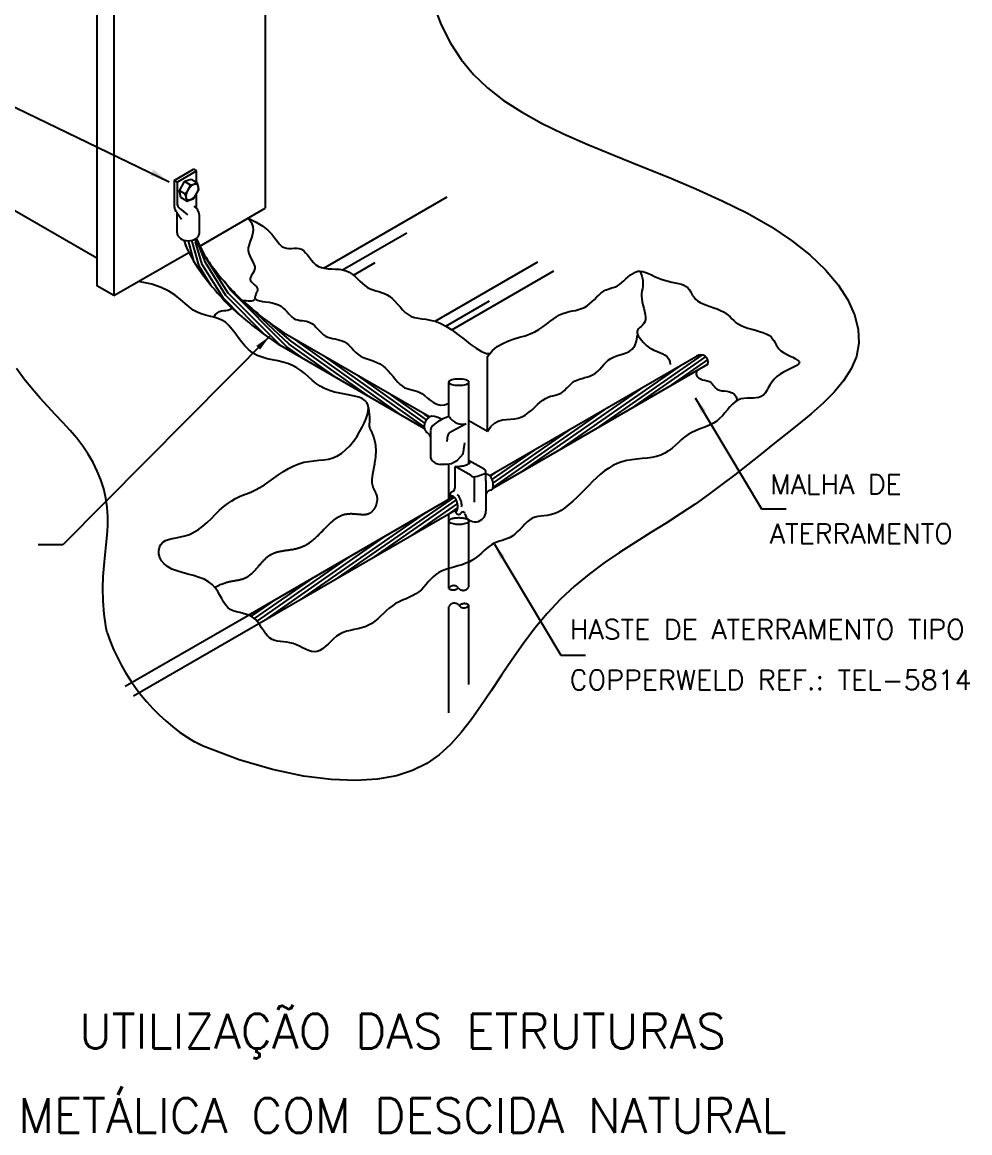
# Model space of a CAD drawing. Header units: millimetres. Extents: x -4934.4 to -4918.6, y -4660 to -4637.4.
# Drawn here: x -4928.17 to -4918.58, y -4659.97 to -4648.74 of the extents above; entities that cross this region are included whole.
import ezdxf
from ezdxf.enums import TextEntityAlignment as Align

# ---------------------------------------------------------------- set-up
doc = ezdxf.new("R2010")
doc.units = ezdxf.units.MM
doc.header["$LTSCALE"] = 10
doc.linetypes.add('DASHEDX2', pattern=[1.5, 1, -0.5])
doc.layers.add('Termotécnica', color=7, linetype='Continuous')
doc.styles.add('r140', font='romans.shx')
doc.styles.add('r80', font='romans.shx')

msp = doc.modelspace()

# ---------------------------------------------------------------- linework, layer by layer
at = {"layer": 'Termotécnica', "color": 3}
for p, q in [((-4925.708, -4638.966), (-4925.708, -4650.62)), ((-4927.412, -4639.75), (-4927.412, -4651.404)), ((-4927.239, -4639.85), (-4927.239, -4651.504)), ((-4926.577, -4650.444), (-4926.524, -4650.352)), ((-4926.457, -4650.329), (-4926.524, -4650.352)), ((-4926.469, -4650.384), (-4926.524, -4650.352)), ((-4926.398, -4650.363), (-4926.457, -4650.329)), ((-4926.381, -4650.431), (-4926.393, -4650.371)), ((-4926.522, -4650.475), (-4926.577, -4650.444)), ((-4926.563, -4650.512), (-4926.577, -4650.444)), ((-4926.431, -4650.523), (-4926.382, -4650.438)), ((-4927.412, -4651.127), (-4928.328, -4650.598)), ((-4926.504, -4650.547), (-4926.563, -4650.512)), ((-4926.437, -4650.528), (-4926.495, -4650.548)), ((-4926.371, -4651.003), (-4925.708, -4650.62)), ((-4927.239, -4651.504), (-4926.481, -4651.067)), ((-4927.239, -4651.504), (-4927.412, -4651.404)), ((-4924.048, -4652.731), (-4925.506, -4651.889)), ((-4924.1, -4652.848), (-4925.577, -4651.995)), ((-4923.438, -4653.324), (-4921.335, -4652.11)), ((-4923.41, -4653.454), (-4921.234, -4652.197)), ((-4925.879, -4654.733), (-4923.806, -4653.536)), ((-4925.774, -4654.819), (-4923.763, -4653.658))]:
    msp.add_line(p, q, dxfattribs=at)
at = {"layer": 'Termotécnica', "color": 2}
for p, q in [((-4928.797, -4649.332), (-4926.679, -4650.355)), ((-4926.6, -4650.869), (-4926.6, -4650.665)), ((-4926.373, -4650.869), (-4926.373, -4650.691)), ((-4925.665, -4651.917), (-4927.756, -4654.025)), ((-4923.462, -4652.879), (-4923.462, -4652.118)), ((-4923.853, -4652.726), (-4923.853, -4652.379)), ((-4923.65, -4653.202), (-4923.65, -4652.379)), ((-4921.361, -4652.539), (-4920.69, -4653.661)), ((-4923.829, -4652.877), (-4923.676, -4652.797)), ((-4923.462, -4652.879), (-4923.65, -4652.77)), ((-4924.037, -4652.866), (-4924.037, -4653.141)), ((-4923.87, -4652.979), (-4923.863, -4652.919)), ((-4923.495, -4653.259), (-4923.646, -4653.173)), ((-4923.853, -4653.563), (-4923.853, -4653.205)), ((-4923.79, -4653.231), (-4923.79, -4653.408)), ((-4923.627, -4653.324), (-4923.787, -4653.231)), ((-4923.477, -4653.375), (-4923.477, -4653.286)), ((-4923.597, -4653.334), (-4923.597, -4653.592)), ((-4923.562, -4653.328), (-4923.488, -4653.301)), ((-4923.477, -4653.375), (-4923.477, -4653.681)), ((-4923.853, -4653.783), (-4923.853, -4653.71)), ((-4920.69, -4653.661), (-4920.44, -4653.661)), ((-4927.756, -4654.025), (-4928.006, -4654.025)), ((-4923.392, -4654.015), (-4922.721, -4655.138)), ((-4922.721, -4655.138), (-4922.471, -4655.138))]:
    msp.add_line(p, q, dxfattribs=at)
at = {"layer": 'Termotécnica', "color": 2, "ltscale": 1.6}
for p, q in [((-4926.63, -4650.339), (-4926.434, -4650.225)), ((-4926.6, -4650.356), (-4926.403, -4650.243)), ((-4926.403, -4650.243), (-4926.434, -4650.225)), ((-4926.403, -4650.36), (-4926.403, -4650.243)), ((-4926.6, -4650.356), (-4926.63, -4650.339)), ((-4926.63, -4650.339), (-4926.63, -4650.599)), ((-4926.6, -4650.356), (-4926.6, -4650.582)), ((-4926.403, -4650.623), (-4926.403, -4650.475)), ((-4926.601, -4650.664), (-4926.557, -4650.73)), ((-4926.555, -4650.637), (-4926.495, -4650.689))]:
    msp.add_line(p, q, dxfattribs=at)
at = {"layer": 'Termotécnica', "color": 1}
for p, q in [((-4925.116, -4651.226), (-4923.87, -4650.507)), ((-4926.312, -4651.169), (-4926.406, -4650.926)), ((-4924.927, -4651.244), (-4924.278, -4650.868)), ((-4926.508, -4651.009), (-4926.525, -4650.945)), ((-4926.427, -4651.165), (-4926.486, -4650.95)), ((-4926.378, -4651.208), (-4926.45, -4650.945)), ((-4926.348, -4651.189), (-4926.413, -4650.959)), ((-4926.082, -4651.478), (-4926.361, -4651.04)), ((-4926.258, -4651.398), (-4926.378, -4651.208)), ((-4926.133, -4651.528), (-4926.348, -4651.189)), ((-4926.108, -4651.503), (-4926.312, -4651.169)), ((-4924.816, -4651.299), (-4924.596, -4651.171)), ((-4923.992, -4651.764), (-4922.952, -4651.163)), ((-4923.823, -4651.851), (-4922.791, -4651.255)), ((-4926.057, -4651.452), (-4926.122, -4651.362)), ((-4925.555, -4652.008), (-4926.082, -4651.478)), ((-4925.489, -4652.023), (-4926.057, -4651.452)), ((-4925.941, -4651.721), (-4926.133, -4651.528)), ((-4925.71, -4651.903), (-4926.108, -4651.503)), ((-4925.468, -4651.994), (-4925.89, -4651.596)), ((-4923.882, -4651.812), (-4923.441, -4651.558)), ((-4925.447, -4651.965), (-4925.656, -4651.786)), ((-4924.324, -4652.718), (-4925.426, -4651.935)), ((-4925.319, -4652.144), (-4925.489, -4652.023)), ((-4924.987, -4652.335), (-4925.468, -4651.994)), ((-4924.656, -4652.527), (-4925.447, -4651.965)), ((-4924.102, -4652.832), (-4925.095, -4652.127)), ((-4921.292, -4652.104), (-4922.377, -4652.857)), ((-4921.255, -4652.121), (-4922.005, -4652.643)), ((-4921.235, -4652.151), (-4921.633, -4652.428)), ((-4921.503, -4652.206), (-4922.749, -4653.072)), ((-4921.233, -4652.193), (-4921.261, -4652.213)), ((-4924.096, -4652.792), (-4924.763, -4652.318)), ((-4921.875, -4652.421), (-4923.12, -4653.287)), ((-4924.079, -4652.76), (-4924.432, -4652.509)), ((-4924.053, -4652.734), (-4924.101, -4652.701)), ((-4922.247, -4652.636), (-4923.405, -4653.441)), ((-4922.619, -4652.851), (-4923.405, -4653.397)), ((-4922.991, -4653.065), (-4923.415, -4653.36)), ((-4923.363, -4653.28), (-4923.433, -4653.329)), ((-4923.8, -4653.54), (-4924.98, -4654.36)), ((-4923.778, -4653.569), (-4924.608, -4654.145)), ((-4923.765, -4653.604), (-4924.236, -4653.931)), ((-4924.096, -4653.702), (-4925.352, -4654.575)), ((-4923.761, -4653.645), (-4923.864, -4653.716)), ((-4924.478, -4653.924), (-4925.723, -4654.79)), ((-4924.85, -4654.139), (-4925.793, -4654.794)), ((-4925.222, -4654.353), (-4925.819, -4654.768)), ((-4925.594, -4654.568), (-4925.85, -4654.746))]:
    msp.add_line(p, q, dxfattribs=at)
at = {"layer": 'Termotécnica', "color": 1, "linetype": 'DASHEDX2'}
for p, q in [((-4923.853, -4654.464), (-4923.853, -4653.783)), ((-4923.65, -4654.448), (-4923.65, -4653.783)), ((-4923.65, -4655.436), (-4923.65, -4654.633)), ((-4927.126, -4655.453), (-4925.879, -4654.733)), ((-4923.853, -4655.721), (-4923.853, -4654.649)), ((-4927.04, -4655.55), (-4925.774, -4654.819))]:
    msp.add_line(p, q, dxfattribs=at)
at = {"layer": 'Termotécnica', "color": 1}
for points in [[(-4924.006, -4648.563), (-4923.929, -4648.767), (-4923.837, -4648.951), (-4923.729, -4649.118), (-4923.604, -4649.268), (-4923.462, -4649.405), (-4923.3, -4649.531), (-4923.119, -4649.648), (-4922.916, -4649.76), (-4922.692, -4649.869), (-4922.446, -4649.977), (-4922.183, -4650.086), (-4921.91, -4650.196), (-4921.632, -4650.308), (-4921.355, -4650.424), (-4921.087, -4650.545), (-4920.831, -4650.672), (-4920.596, -4650.805), (-4920.386, -4650.946), (-4920.202, -4651.092), (-4920.045, -4651.242), (-4919.917, -4651.395), (-4919.819, -4651.547), (-4919.75, -4651.697), (-4919.712, -4651.844), (-4919.705, -4651.984), (-4919.73, -4652.118), (-4919.783, -4652.244), (-4919.86, -4652.364), (-4919.957, -4652.479), (-4920.068, -4652.59), (-4920.19, -4652.698), (-4920.318, -4652.803), (-4920.449, -4652.907), (-4920.577, -4653.01), (-4920.705, -4653.113), (-4920.832, -4653.214), (-4920.961, -4653.315), (-4921.091, -4653.415), (-4921.225, -4653.514), (-4921.363, -4653.612), (-4921.506, -4653.708), (-4921.656, -4653.804), (-4921.81, -4653.9), (-4921.967, -4653.999), (-4922.125, -4654.1), (-4922.281, -4654.207), (-4922.434, -4654.32), (-4922.583, -4654.442), (-4922.724, -4654.574), (-4922.857, -4654.716), (-4922.981, -4654.867), (-4923.099, -4655.023), (-4923.212, -4655.183), (-4923.32, -4655.342), (-4923.424, -4655.498), (-4923.526, -4655.649), (-4923.628, -4655.791), (-4923.729, -4655.922), (-4923.835, -4656.041), (-4923.949, -4656.145), (-4924.076, -4656.234), (-4924.219, -4656.306), (-4924.383, -4656.359), (-4924.573, -4656.393), (-4924.791, -4656.407), (-4925.042, -4656.397), (-4925.323, -4656.362), (-4925.634, -4656.296), (-4925.972, -4656.196), (-4926.335, -4656.058), (-4926.425, -4656.016)], [(-4926.418, -4650.933), (-4926.413, -4650.959)], [(-4927.308, -4654.914), (-4927.317, -4654.867), (-4927.337, -4654.725), (-4927.349, -4654.589), (-4927.352, -4654.462), (-4927.348, -4654.343), (-4927.339, -4654.231), (-4927.329, -4654.125), (-4927.317, -4654.023), (-4927.307, -4653.926), (-4927.301, -4653.83), (-4927.3, -4653.736), (-4927.307, -4653.643), (-4927.321, -4653.55), (-4927.342, -4653.458), (-4927.371, -4653.368), (-4927.407, -4653.279), (-4927.449, -4653.192), (-4927.498, -4653.107), (-4927.553, -4653.025), (-4927.615, -4652.945), (-4927.682, -4652.866), (-4927.754, -4652.788), (-4927.829, -4652.708), (-4927.906, -4652.626), (-4927.986, -4652.54), (-4928.066, -4652.448), (-4928.146, -4652.35), (-4928.225, -4652.24)], [(-4926.366, -4656.045), (-4926.416, -4656.019)]]:
    msp.add_lwpolyline(points, dxfattribs=at)
at = {"layer": 'Termotécnica', "color": 2}
for points in [[(-4925.882, -4650.72), (-4925.85, -4650.763), (-4925.835, -4650.805), (-4925.831, -4650.845), (-4925.836, -4650.883), (-4925.847, -4650.92), (-4925.86, -4650.955), (-4925.872, -4650.988), (-4925.88, -4651.02), (-4925.881, -4651.049), (-4925.875, -4651.077), (-4925.866, -4651.102), (-4925.854, -4651.127), (-4925.842, -4651.15), (-4925.83, -4651.172), (-4925.82, -4651.192), (-4925.815, -4651.212), (-4925.815, -4651.231), (-4925.82, -4651.249), (-4925.828, -4651.267), (-4925.837, -4651.283), (-4925.847, -4651.299), (-4925.855, -4651.314), (-4925.86, -4651.328), (-4925.861, -4651.341), (-4925.857, -4651.353), (-4925.849, -4651.365), (-4925.838, -4651.376), (-4925.825, -4651.387), (-4925.813, -4651.399), (-4925.801, -4651.41), (-4925.793, -4651.423), (-4925.788, -4651.436), (-4925.788, -4651.45), (-4925.792, -4651.465), (-4925.799, -4651.48), (-4925.805, -4651.495), (-4925.811, -4651.51), (-4925.813, -4651.523), (-4925.811, -4651.534), (-4925.802, -4651.544), (-4925.786, -4651.551), (-4925.763, -4651.557), (-4925.736, -4651.562), (-4925.705, -4651.566), (-4925.671, -4651.571), (-4925.638, -4651.578), (-4925.605, -4651.586), (-4925.575, -4651.598), (-4925.549, -4651.612), (-4925.526, -4651.63), (-4925.506, -4651.649), (-4925.487, -4651.668), (-4925.47, -4651.688), (-4925.454, -4651.706), (-4925.437, -4651.722), (-4925.419, -4651.735), (-4925.4, -4651.744), (-4925.38, -4651.75), (-4925.359, -4651.754), (-4925.337, -4651.756), (-4925.315, -4651.759), (-4925.293, -4651.763), (-4925.271, -4651.769), (-4925.251, -4651.778), (-4925.231, -4651.791), (-4925.212, -4651.807), (-4925.194, -4651.825), (-4925.176, -4651.844), (-4925.158, -4651.864), (-4925.139, -4651.882), (-4925.119, -4651.899), (-4925.098, -4651.913), (-4925.075, -4651.924), (-4925.051, -4651.932), (-4925.027, -4651.938), (-4925.002, -4651.942), (-4924.977, -4651.947), (-4924.953, -4651.953), (-4924.93, -4651.96), (-4924.908, -4651.971), (-4924.887, -4651.984), (-4924.868, -4652.001), (-4924.85, -4652.019), (-4924.831, -4652.039), (-4924.813, -4652.059), (-4924.793, -4652.079), (-4924.772, -4652.097), (-4924.75, -4652.113), (-4924.724, -4652.126), (-4924.697, -4652.137), (-4924.669, -4652.146), (-4924.639, -4652.156), (-4924.609, -4652.167), (-4924.579, -4652.179), (-4924.549, -4652.194), (-4924.52, -4652.213), (-4924.492, -4652.236), (-4924.466, -4652.263), (-4924.441, -4652.292), (-4924.416, -4652.322), (-4924.392, -4652.351), (-4924.369, -4652.378), (-4924.346, -4652.402), (-4924.322, -4652.421), (-4924.299, -4652.435), (-4924.275, -4652.444), (-4924.252, -4652.451), (-4924.227, -4652.456), (-4924.202, -4652.462), (-4924.177, -4652.469), (-4924.151, -4652.479), (-4924.125, -4652.495), (-4924.098, -4652.515), (-4924.069, -4652.54), (-4924.039, -4652.564), (-4924.007, -4652.586), (-4923.973, -4652.603), (-4923.936, -4652.611), (-4923.895, -4652.608), (-4923.85, -4652.591)], [(-4925.882, -4650.72), (-4925.799, -4650.76), (-4925.733, -4650.801), (-4925.682, -4650.843), (-4925.642, -4650.884), (-4925.611, -4650.922), (-4925.585, -4650.956), (-4925.564, -4650.984), (-4925.542, -4651.006), (-4925.519, -4651.019), (-4925.495, -4651.025), (-4925.469, -4651.027), (-4925.442, -4651.027), (-4925.416, -4651.025), (-4925.39, -4651.025), (-4925.365, -4651.027), (-4925.342, -4651.035), (-4925.32, -4651.05), (-4925.3, -4651.07), (-4925.281, -4651.093), (-4925.262, -4651.119), (-4925.242, -4651.145), (-4925.22, -4651.17), (-4925.196, -4651.192), (-4925.17, -4651.21), (-4925.139, -4651.221), (-4925.106, -4651.228), (-4925.071, -4651.232), (-4925.035, -4651.234), (-4924.998, -4651.236), (-4924.961, -4651.238), (-4924.926, -4651.244), (-4924.892, -4651.253), (-4924.86, -4651.268), (-4924.831, -4651.287), (-4924.803, -4651.309), (-4924.777, -4651.333), (-4924.751, -4651.357), (-4924.726, -4651.381), (-4924.7, -4651.402), (-4924.674, -4651.421), (-4924.647, -4651.435), (-4924.619, -4651.446), (-4924.59, -4651.455), (-4924.561, -4651.463), (-4924.533, -4651.472), (-4924.504, -4651.482), (-4924.476, -4651.495), (-4924.449, -4651.512), (-4924.423, -4651.535), (-4924.397, -4651.561), (-4924.372, -4651.589), (-4924.346, -4651.618), (-4924.32, -4651.647), (-4924.293, -4651.674), (-4924.264, -4651.696), (-4924.233, -4651.714), (-4924.2, -4651.726), (-4924.164, -4651.733), (-4924.126, -4651.738), (-4924.084, -4651.743), (-4924.04, -4651.751), (-4923.991, -4651.764), (-4923.939, -4651.783), (-4923.883, -4651.812), (-4923.823, -4651.851), (-4923.761, -4651.897), (-4923.698, -4651.946), (-4923.636, -4651.994), (-4923.576, -4652.036), (-4923.522, -4652.069), (-4923.473, -4652.088), (-4923.432, -4652.088)], [(-4925.882, -4650.72), (-4925.85, -4650.763), (-4925.835, -4650.805), (-4925.831, -4650.845), (-4925.836, -4650.883), (-4925.847, -4650.92), (-4925.86, -4650.955), (-4925.872, -4650.988), (-4925.88, -4651.02), (-4925.881, -4651.049), (-4925.875, -4651.077), (-4925.866, -4651.102), (-4925.854, -4651.127), (-4925.842, -4651.15), (-4925.83, -4651.172), (-4925.82, -4651.192), (-4925.815, -4651.212), (-4925.815, -4651.231), (-4925.82, -4651.249), (-4925.828, -4651.267), (-4925.837, -4651.283), (-4925.847, -4651.299), (-4925.855, -4651.314), (-4925.86, -4651.328), (-4925.861, -4651.341), (-4925.857, -4651.353), (-4925.849, -4651.365), (-4925.838, -4651.376), (-4925.825, -4651.387), (-4925.813, -4651.399), (-4925.801, -4651.41), (-4925.793, -4651.423), (-4925.788, -4651.436), (-4925.788, -4651.45), (-4925.792, -4651.465), (-4925.799, -4651.48), (-4925.805, -4651.495), (-4925.811, -4651.51), (-4925.813, -4651.523), (-4925.811, -4651.534), (-4925.802, -4651.544), (-4925.786, -4651.551), (-4925.763, -4651.557), (-4925.736, -4651.562), (-4925.705, -4651.566), (-4925.671, -4651.571), (-4925.638, -4651.578), (-4925.605, -4651.586), (-4925.575, -4651.598), (-4925.549, -4651.612), (-4925.526, -4651.63), (-4925.506, -4651.649), (-4925.487, -4651.668), (-4925.47, -4651.688), (-4925.454, -4651.706), (-4925.437, -4651.722), (-4925.419, -4651.735), (-4925.4, -4651.744), (-4925.38, -4651.75), (-4925.359, -4651.754), (-4925.337, -4651.756), (-4925.315, -4651.759), (-4925.293, -4651.763), (-4925.271, -4651.769), (-4925.251, -4651.778), (-4925.231, -4651.791), (-4925.212, -4651.807), (-4925.194, -4651.825), (-4925.176, -4651.844), (-4925.158, -4651.864), (-4925.139, -4651.882), (-4925.119, -4651.899), (-4925.098, -4651.913), (-4925.075, -4651.924), (-4925.051, -4651.932), (-4925.027, -4651.938), (-4925.002, -4651.942), (-4924.977, -4651.947), (-4924.953, -4651.953), (-4924.93, -4651.96), (-4924.908, -4651.971), (-4924.887, -4651.984), (-4924.868, -4652.001), (-4924.85, -4652.019), (-4924.831, -4652.039), (-4924.813, -4652.059), (-4924.793, -4652.079), (-4924.772, -4652.097), (-4924.75, -4652.113), (-4924.724, -4652.126), (-4924.697, -4652.137), (-4924.669, -4652.146), (-4924.639, -4652.156), (-4924.609, -4652.167), (-4924.579, -4652.179), (-4924.549, -4652.194), (-4924.52, -4652.213), (-4924.492, -4652.236), (-4924.466, -4652.263), (-4924.441, -4652.292), (-4924.416, -4652.322), (-4924.392, -4652.351), (-4924.369, -4652.378), (-4924.346, -4652.402), (-4924.322, -4652.421), (-4924.299, -4652.435), (-4924.275, -4652.444), (-4924.252, -4652.451), (-4924.227, -4652.456), (-4924.202, -4652.462), (-4924.177, -4652.469), (-4924.151, -4652.479), (-4924.125, -4652.495), (-4924.098, -4652.515), (-4924.069, -4652.54), (-4924.039, -4652.564), (-4924.007, -4652.586), (-4923.973, -4652.603), (-4923.936, -4652.611), (-4923.895, -4652.608), (-4923.85, -4652.591)], [(-4925.882, -4650.72), (-4925.799, -4650.76), (-4925.733, -4650.801), (-4925.682, -4650.843), (-4925.642, -4650.884), (-4925.611, -4650.922), (-4925.585, -4650.956), (-4925.564, -4650.984), (-4925.542, -4651.006), (-4925.519, -4651.019), (-4925.495, -4651.025), (-4925.469, -4651.027), (-4925.442, -4651.027), (-4925.416, -4651.025), (-4925.39, -4651.025), (-4925.365, -4651.027), (-4925.342, -4651.035), (-4925.32, -4651.05), (-4925.3, -4651.07), (-4925.281, -4651.093), (-4925.262, -4651.119), (-4925.242, -4651.145), (-4925.22, -4651.17), (-4925.196, -4651.192), (-4925.17, -4651.21), (-4925.139, -4651.221), (-4925.106, -4651.228), (-4925.071, -4651.232), (-4925.035, -4651.234), (-4924.998, -4651.236), (-4924.961, -4651.238), (-4924.926, -4651.244), (-4924.892, -4651.253), (-4924.86, -4651.268), (-4924.831, -4651.287), (-4924.803, -4651.309), (-4924.777, -4651.333), (-4924.751, -4651.357), (-4924.726, -4651.381), (-4924.7, -4651.402), (-4924.674, -4651.421), (-4924.647, -4651.435), (-4924.619, -4651.446), (-4924.59, -4651.455), (-4924.561, -4651.463), (-4924.533, -4651.472), (-4924.504, -4651.482), (-4924.476, -4651.495), (-4924.449, -4651.512), (-4924.423, -4651.535), (-4924.397, -4651.561), (-4924.372, -4651.589), (-4924.346, -4651.618), (-4924.32, -4651.647), (-4924.293, -4651.674), (-4924.264, -4651.696), (-4924.233, -4651.714), (-4924.2, -4651.726), (-4924.164, -4651.733), (-4924.126, -4651.738), (-4924.084, -4651.743), (-4924.04, -4651.751), (-4923.991, -4651.764), (-4923.939, -4651.783), (-4923.883, -4651.812), (-4923.823, -4651.851), (-4923.761, -4651.897), (-4923.698, -4651.946), (-4923.636, -4651.994), (-4923.576, -4652.036), (-4923.522, -4652.069), (-4923.473, -4652.088), (-4923.432, -4652.088)], [(-4923.462, -4652.118), (-4923.414, -4652.063), (-4923.362, -4652.02), (-4923.307, -4651.987), (-4923.25, -4651.962), (-4923.193, -4651.942), (-4923.137, -4651.925), (-4923.082, -4651.909), (-4923.031, -4651.891), (-4922.984, -4651.87), (-4922.941, -4651.846), (-4922.902, -4651.82), (-4922.865, -4651.793), (-4922.83, -4651.766), (-4922.796, -4651.741), (-4922.764, -4651.719), (-4922.732, -4651.7), (-4922.699, -4651.686), (-4922.667, -4651.675), (-4922.634, -4651.666), (-4922.602, -4651.659), (-4922.571, -4651.653), (-4922.54, -4651.645), (-4922.511, -4651.635), (-4922.482, -4651.623), (-4922.455, -4651.607), (-4922.429, -4651.587), (-4922.404, -4651.565), (-4922.381, -4651.543), (-4922.358, -4651.52), (-4922.335, -4651.499), (-4922.314, -4651.479), (-4922.292, -4651.463), (-4922.271, -4651.45), (-4922.25, -4651.441), (-4922.23, -4651.434), (-4922.209, -4651.427), (-4922.189, -4651.421), (-4922.168, -4651.414), (-4922.147, -4651.404), (-4922.126, -4651.392), (-4922.105, -4651.375), (-4922.083, -4651.356), (-4922.061, -4651.336), (-4922.039, -4651.315), (-4922.015, -4651.295), (-4921.992, -4651.279), (-4921.967, -4651.266), (-4921.942, -4651.258), (-4921.916, -4651.257), (-4921.889, -4651.261), (-4921.861, -4651.27), (-4921.832, -4651.282), (-4921.802, -4651.295), (-4921.771, -4651.31), (-4921.738, -4651.325), (-4921.705, -4651.338), (-4921.67, -4651.349), (-4921.634, -4651.359), (-4921.598, -4651.367), (-4921.564, -4651.374), (-4921.531, -4651.382), (-4921.501, -4651.39), (-4921.475, -4651.4), (-4921.452, -4651.412), (-4921.435, -4651.427), (-4921.42, -4651.444), (-4921.409, -4651.462), (-4921.398, -4651.482), (-4921.387, -4651.502), (-4921.373, -4651.521), (-4921.357, -4651.54), (-4921.337, -4651.558), (-4921.311, -4651.573), (-4921.28, -4651.588), (-4921.246, -4651.601), (-4921.21, -4651.614), (-4921.174, -4651.626), (-4921.139, -4651.639), (-4921.105, -4651.653), (-4921.075, -4651.667), (-4921.05, -4651.684), (-4921.028, -4651.701), (-4921.008, -4651.72), (-4920.989, -4651.738), (-4920.969, -4651.757), (-4920.949, -4651.775), (-4920.925, -4651.791), (-4920.897, -4651.807), (-4920.865, -4651.82), (-4920.829, -4651.833), (-4920.79, -4651.844), (-4920.751, -4651.855), (-4920.712, -4651.866), (-4920.676, -4651.877), (-4920.643, -4651.89), (-4920.615, -4651.905), (-4920.594, -4651.921), (-4920.578, -4651.94), (-4920.565, -4651.959), (-4920.553, -4651.98), (-4920.542, -4652.001), (-4920.53, -4652.022), (-4920.514, -4652.042), (-4920.494, -4652.062), (-4920.468, -4652.08), (-4920.437, -4652.097), (-4920.406, -4652.113), (-4920.375, -4652.128), (-4920.347, -4652.143), (-4920.325, -4652.156), (-4920.31, -4652.17), (-4920.307, -4652.183), (-4920.315, -4652.197), (-4920.334, -4652.211), (-4920.361, -4652.225), (-4920.393, -4652.241), (-4920.429, -4652.258), (-4920.467, -4652.277), (-4920.503, -4652.299), (-4920.535, -4652.323), (-4920.563, -4652.35), (-4920.585, -4652.378), (-4920.605, -4652.408), (-4920.622, -4652.437), (-4920.638, -4652.464), (-4920.654, -4652.489), (-4920.672, -4652.509), (-4920.693, -4652.524), (-4920.717, -4652.534), (-4920.744, -4652.538), (-4920.773, -4652.54), (-4920.805, -4652.54), (-4920.837, -4652.54), (-4920.869, -4652.543), (-4920.9, -4652.549), (-4920.93, -4652.56), (-4920.958, -4652.578), (-4920.984, -4652.601), (-4921.01, -4652.628), (-4921.035, -4652.658), (-4921.06, -4652.689), (-4921.086, -4652.719), (-4921.114, -4652.748), (-4921.144, -4652.774), (-4921.176, -4652.795), (-4921.211, -4652.812), (-4921.247, -4652.827), (-4921.284, -4652.841), (-4921.322, -4652.855), (-4921.359, -4652.87), (-4921.396, -4652.887), (-4921.432, -4652.907), (-4921.465, -4652.931), (-4921.498, -4652.959), (-4921.53, -4652.988), (-4921.562, -4653.018), (-4921.595, -4653.047), (-4921.63, -4653.074), (-4921.667, -4653.098), (-4921.708, -4653.118), (-4921.752, -4653.132), (-4921.799, -4653.141), (-4921.848, -4653.148), (-4921.899, -4653.152), (-4921.951, -4653.157), (-4922.003, -4653.163), (-4922.053, -4653.171), (-4922.102, -4653.183), (-4922.149, -4653.2), (-4922.194, -4653.222), (-4922.236, -4653.248), (-4922.278, -4653.277), (-4922.318, -4653.31), (-4922.358, -4653.346), (-4922.398, -4653.384), (-4922.438, -4653.423), (-4922.478, -4653.463), (-4922.519, -4653.504), (-4922.559, -4653.544), (-4922.6, -4653.582), (-4922.64, -4653.617), (-4922.679, -4653.648), (-4922.718, -4653.675), (-4922.755, -4653.696), (-4922.791, -4653.71), (-4922.826, -4653.72), (-4922.859, -4653.726), (-4922.891, -4653.73), (-4922.922, -4653.733), (-4922.952, -4653.737), (-4922.98, -4653.744), (-4923.008, -4653.755), (-4923.034, -4653.771), (-4923.059, -4653.791), (-4923.084, -4653.814), (-4923.108, -4653.84), (-4923.132, -4653.865), (-4923.157, -4653.89), (-4923.181, -4653.913), (-4923.206, -4653.933), (-4923.232, -4653.949), (-4923.259, -4653.961), (-4923.286, -4653.971), (-4923.313, -4653.98), (-4923.34, -4653.988), (-4923.368, -4653.997), (-4923.394, -4654.008), (-4923.42, -4654.022), (-4923.445, -4654.039), (-4923.47, -4654.06), (-4923.495, -4654.082), (-4923.521, -4654.106), (-4923.549, -4654.13), (-4923.577, -4654.153), (-4923.609, -4654.175), (-4923.643, -4654.194), (-4923.68, -4654.21), (-4923.719, -4654.224), (-4923.76, -4654.236), (-4923.802, -4654.248), (-4923.843, -4654.259), (-4923.883, -4654.272), (-4923.92, -4654.286), (-4923.954, -4654.304), (-4923.985, -4654.324), (-4924.012, -4654.348), (-4924.036, -4654.373), (-4924.06, -4654.399), (-4924.082, -4654.426), (-4924.105, -4654.452), (-4924.13, -4654.477), (-4924.156, -4654.499), (-4924.185, -4654.519), (-4924.217, -4654.537), (-4924.251, -4654.553), (-4924.285, -4654.568), (-4924.321, -4654.583), (-4924.356, -4654.6), (-4924.39, -4654.618), (-4924.423, -4654.639), (-4924.455, -4654.663), (-4924.485, -4654.689), (-4924.514, -4654.716), (-4924.542, -4654.744), (-4924.571, -4654.771), (-4924.601, -4654.796), (-4924.631, -4654.819), (-4924.664, -4654.837), (-4924.698, -4654.852), (-4924.734, -4654.863), (-4924.771, -4654.872), (-4924.809, -4654.88), (-4924.847, -4654.888), (-4924.884, -4654.897), (-4924.92, -4654.91), (-4924.955, -4654.926), (-4924.987, -4654.948), (-4925.017, -4654.973), (-4925.046, -4654.999), (-4925.074, -4655.026), (-4925.102, -4655.051), (-4925.129, -4655.074), (-4925.156, -4655.091), (-4925.183, -4655.101), (-4925.211, -4655.104), (-4925.24, -4655.1), (-4925.27, -4655.091), (-4925.3, -4655.078), (-4925.331, -4655.063), (-4925.363, -4655.048), (-4925.394, -4655.033), (-4925.426, -4655.021), (-4925.459, -4655.013), (-4925.491, -4655.008), (-4925.523, -4655.004), (-4925.554, -4655.001), (-4925.584, -4654.997), (-4925.613, -4654.99), (-4925.639, -4654.98), (-4925.664, -4654.965), (-4925.686, -4654.944), (-4925.707, -4654.919), (-4925.726, -4654.891), (-4925.746, -4654.861), (-4925.765, -4654.831), (-4925.787, -4654.802), (-4925.81, -4654.776), (-4925.836, -4654.754), (-4925.865, -4654.738), (-4925.898, -4654.726), (-4925.931, -4654.717), (-4925.966, -4654.709), (-4925.999, -4654.7), (-4926.032, -4654.69), (-4926.062, -4654.676), (-4926.088, -4654.657), (-4926.111, -4654.631), (-4926.131, -4654.601), (-4926.149, -4654.567), (-4926.168, -4654.531), (-4926.189, -4654.494), (-4926.214, -4654.458), (-4926.244, -4654.425), (-4926.281, -4654.396), (-4926.326, -4654.371), (-4926.378, -4654.352), (-4926.434, -4654.334), (-4926.491, -4654.319), (-4926.549, -4654.303), (-4926.603, -4654.287), (-4926.654, -4654.268), (-4926.697, -4654.244), (-4926.731, -4654.216), (-4926.757, -4654.185), (-4926.774, -4654.151), (-4926.783, -4654.116), (-4926.784, -4654.082), (-4926.778, -4654.05), (-4926.764, -4654.021), (-4926.744, -4653.998), (-4926.718, -4653.981), (-4926.686, -4653.969), (-4926.649, -4653.96), (-4926.609, -4653.952), (-4926.566, -4653.944), (-4926.521, -4653.933), (-4926.476, -4653.918), (-4926.43, -4653.897), (-4926.384, -4653.869), (-4926.34, -4653.835), (-4926.296, -4653.797), (-4926.253, -4653.756), (-4926.211, -4653.715), (-4926.17, -4653.674), (-4926.129, -4653.637), (-4926.088, -4653.604), (-4926.048, -4653.577), (-4926.009, -4653.555), (-4925.969, -4653.536), (-4925.93, -4653.519), (-4925.889, -4653.503), (-4925.848, -4653.486), (-4925.806, -4653.467), (-4925.762, -4653.444), (-4925.717, -4653.416), (-4925.67, -4653.384), (-4925.622, -4653.35), (-4925.573, -4653.316), (-4925.523, -4653.282), (-4925.472, -4653.251), (-4925.421, -4653.225), (-4925.37, -4653.204), (-4925.319, -4653.189), (-4925.268, -4653.18), (-4925.217, -4653.174), (-4925.167, -4653.169), (-4925.118, -4653.164), (-4925.07, -4653.156), (-4925.024, -4653.143), (-4924.978, -4653.123), (-4924.935, -4653.096), (-4924.893, -4653.061), (-4924.854, -4653.021), (-4924.817, -4652.977), (-4924.784, -4652.93), (-4924.754, -4652.882), (-4924.727, -4652.834), (-4924.705, -4652.788), (-4924.688, -4652.746), (-4924.675, -4652.706), (-4924.667, -4652.67), (-4924.666, -4652.638), (-4924.671, -4652.609), (-4924.683, -4652.584), (-4924.702, -4652.563), (-4924.729, -4652.545), (-4924.764, -4652.531), (-4924.806, -4652.52), (-4924.853, -4652.511), (-4924.903, -4652.501), (-4924.956, -4652.491), (-4925.009, -4652.479), (-4925.06, -4652.464), (-4925.109, -4652.444), (-4925.154, -4652.42), (-4925.195, -4652.391), (-4925.234, -4652.359), (-4925.272, -4652.326), (-4925.309, -4652.293), (-4925.348, -4652.262), (-4925.389, -4652.234), (-4925.432, -4652.21), (-4925.48, -4652.192), (-4925.531, -4652.177), (-4925.583, -4652.165), (-4925.636, -4652.154), (-4925.69, -4652.142), (-4925.741, -4652.127), (-4925.79, -4652.108), (-4925.836, -4652.083), (-4925.877, -4652.05), (-4925.915, -4652.012), (-4925.949, -4651.97), (-4925.982, -4651.926), (-4926.013, -4651.883), (-4926.045, -4651.842), (-4926.078, -4651.805), (-4926.112, -4651.774), (-4926.149, -4651.751), (-4926.188, -4651.735), (-4926.229, -4651.722), (-4926.271, -4651.712), (-4926.313, -4651.702), (-4926.356, -4651.689), (-4926.398, -4651.672), (-4926.439, -4651.65), (-4926.478, -4651.619), (-4926.519, -4651.583), (-4926.565, -4651.542), (-4926.619, -4651.501), (-4926.683, -4651.46), (-4926.762, -4651.422), (-4926.857, -4651.39), (-4926.991, -4651.361)], [(-4921.916, -4651.257), (-4921.9, -4651.306), (-4921.892, -4651.347), (-4921.889, -4651.38), (-4921.891, -4651.409), (-4921.895, -4651.435), (-4921.9, -4651.458), (-4921.904, -4651.482), (-4921.905, -4651.507), (-4921.902, -4651.535), (-4921.897, -4651.566), (-4921.889, -4651.598), (-4921.881, -4651.631), (-4921.873, -4651.663), (-4921.867, -4651.694), (-4921.864, -4651.722), (-4921.865, -4651.747), (-4921.871, -4651.769), (-4921.88, -4651.787), (-4921.893, -4651.802), (-4921.906, -4651.815), (-4921.92, -4651.827), (-4921.933, -4651.839), (-4921.942, -4651.851), (-4921.948, -4651.863), (-4921.949, -4651.877), (-4921.945, -4651.893), (-4921.938, -4651.909), (-4921.928, -4651.925), (-4921.915, -4651.942), (-4921.902, -4651.958), (-4921.888, -4651.974), (-4921.874, -4651.988), (-4921.861, -4652), (-4921.849, -4652.011), (-4921.836, -4652.021), (-4921.824, -4652.031), (-4921.81, -4652.039), (-4921.795, -4652.047), (-4921.778, -4652.055), (-4921.758, -4652.063), (-4921.736, -4652.072), (-4921.712, -4652.082), (-4921.687, -4652.093), (-4921.664, -4652.107), (-4921.644, -4652.124), (-4921.627, -4652.145), (-4921.617, -4652.171), (-4921.613, -4652.201)], [(-4925.942, -4651.553), (-4925.94, -4651.552), (-4925.921, -4651.552), (-4925.901, -4651.554), (-4925.882, -4651.556), (-4925.863, -4651.558), (-4925.845, -4651.557), (-4925.828, -4651.552), (-4925.814, -4651.542)], [(-4926.229, -4651.722), (-4926.212, -4651.695), (-4926.193, -4651.677), (-4926.172, -4651.666), (-4926.151, -4651.659), (-4926.129, -4651.656), (-4926.108, -4651.653), (-4926.088, -4651.651), (-4926.07, -4651.646), (-4926.053, -4651.638), (-4926.044, -4651.631)], [(-4923.462, -4652.879), (-4923.428, -4652.828), (-4923.391, -4652.793), (-4923.352, -4652.772), (-4923.311, -4652.761), (-4923.27, -4652.756), (-4923.229, -4652.753), (-4923.189, -4652.751), (-4923.15, -4652.744), (-4923.113, -4652.73), (-4923.079, -4652.711), (-4923.046, -4652.687), (-4923.014, -4652.661), (-4922.984, -4652.633), (-4922.956, -4652.606), (-4922.928, -4652.581), (-4922.901, -4652.56), (-4922.874, -4652.544), (-4922.849, -4652.531), (-4922.824, -4652.522), (-4922.8, -4652.516), (-4922.777, -4652.51), (-4922.755, -4652.504), (-4922.735, -4652.497), (-4922.717, -4652.489), (-4922.7, -4652.477), (-4922.684, -4652.464), (-4922.668, -4652.448), (-4922.653, -4652.432), (-4922.637, -4652.415), (-4922.62, -4652.399), (-4922.601, -4652.384), (-4922.58, -4652.37), (-4922.557, -4652.359), (-4922.531, -4652.35), (-4922.504, -4652.341), (-4922.476, -4652.333), (-4922.448, -4652.324), (-4922.42, -4652.314), (-4922.394, -4652.302), (-4922.369, -4652.287), (-4922.347, -4652.269), (-4922.326, -4652.248), (-4922.306, -4652.225), (-4922.286, -4652.202), (-4922.264, -4652.179), (-4922.24, -4652.158), (-4922.214, -4652.139), (-4922.182, -4652.123), (-4922.147, -4652.11), (-4922.109, -4652.1), (-4922.07, -4652.087), (-4922.032, -4652.071), (-4921.999, -4652.047), (-4921.972, -4652.012), (-4921.953, -4651.965), (-4921.944, -4651.902)], [(-4921.347, -4652.272), (-4921.35, -4652.299), (-4921.343, -4652.319), (-4921.328, -4652.334), (-4921.309, -4652.345), (-4921.286, -4652.354), (-4921.262, -4652.36), (-4921.239, -4652.367), (-4921.218, -4652.374), (-4921.202, -4652.384), (-4921.189, -4652.396), (-4921.178, -4652.408), (-4921.168, -4652.421), (-4921.158, -4652.434), (-4921.147, -4652.445), (-4921.133, -4652.455), (-4921.115, -4652.461), (-4921.093, -4652.465), (-4921.068, -4652.468), (-4921.041, -4652.471), (-4921.013, -4652.477), (-4920.988, -4652.487), (-4920.965, -4652.503), (-4920.948, -4652.528), (-4920.936, -4652.563)], [(-4926.217, -4654.454), (-4926.202, -4654.446), (-4926.189, -4654.438), (-4926.176, -4654.431), (-4926.164, -4654.426), (-4926.153, -4654.421), (-4926.142, -4654.417), (-4926.132, -4654.413), (-4926.123, -4654.41), (-4926.114, -4654.407), (-4926.106, -4654.404), (-4926.098, -4654.402), (-4926.091, -4654.4), (-4926.083, -4654.398), (-4926.076, -4654.397), (-4926.07, -4654.395), (-4926.063, -4654.394), (-4926.056, -4654.392), (-4926.05, -4654.391), (-4926.043, -4654.39), (-4926.036, -4654.389), (-4926.03, -4654.388), (-4926.024, -4654.386), (-4926.017, -4654.385), (-4926.011, -4654.384), (-4926.005, -4654.383), (-4925.999, -4654.382), (-4925.993, -4654.381), (-4925.987, -4654.38), (-4925.981, -4654.379), (-4925.975, -4654.378), (-4925.969, -4654.376), (-4925.963, -4654.375), (-4925.958, -4654.374), (-4925.952, -4654.372), (-4925.947, -4654.371), (-4925.941, -4654.369), (-4925.936, -4654.367), (-4925.93, -4654.366), (-4925.925, -4654.364), (-4925.92, -4654.362), (-4925.915, -4654.359), (-4925.91, -4654.357), (-4925.905, -4654.355), (-4925.9, -4654.352), (-4925.895, -4654.35), (-4925.89, -4654.347), (-4925.885, -4654.344), (-4925.881, -4654.341), (-4925.876, -4654.338), (-4925.872, -4654.335), (-4925.867, -4654.331), (-4925.863, -4654.328), (-4925.858, -4654.324), (-4925.854, -4654.321), (-4925.85, -4654.317), (-4925.845, -4654.313), (-4925.841, -4654.31), (-4925.837, -4654.306), (-4925.833, -4654.302), (-4925.829, -4654.298), (-4925.825, -4654.293), (-4925.82, -4654.289), (-4925.816, -4654.285), (-4925.812, -4654.281), (-4925.808, -4654.277), (-4925.805, -4654.272), (-4925.801, -4654.268), (-4925.797, -4654.264), (-4925.793, -4654.259), (-4925.789, -4654.255), (-4925.785, -4654.25), (-4925.781, -4654.246), (-4925.777, -4654.241), (-4925.774, -4654.237), (-4925.77, -4654.232), (-4925.766, -4654.228), (-4925.762, -4654.223), (-4925.758, -4654.219), (-4925.754, -4654.214), (-4925.751, -4654.21), (-4925.747, -4654.206), (-4925.743, -4654.201), (-4925.739, -4654.197), (-4925.735, -4654.193), (-4925.731, -4654.188), (-4925.727, -4654.184), (-4925.723, -4654.18), (-4925.719, -4654.176), (-4925.715, -4654.172), (-4925.711, -4654.168), (-4925.707, -4654.164), (-4925.703, -4654.16), (-4925.699, -4654.156), (-4925.695, -4654.153), (-4925.691, -4654.149), (-4925.687, -4654.146), (-4925.682, -4654.142), (-4925.678, -4654.139), (-4925.674, -4654.136), (-4925.669, -4654.132), (-4925.665, -4654.129), (-4925.661, -4654.127), (-4925.656, -4654.124), (-4925.651, -4654.121), (-4925.647, -4654.118), (-4925.642, -4654.116), (-4925.637, -4654.114), (-4925.633, -4654.111), (-4925.628, -4654.109), (-4925.623, -4654.107), (-4925.618, -4654.105), (-4925.613, -4654.103), (-4925.608, -4654.102), (-4925.603, -4654.1), (-4925.598, -4654.098), (-4925.593, -4654.097), (-4925.588, -4654.095), (-4925.582, -4654.094), (-4925.577, -4654.093), (-4925.572, -4654.091), (-4925.566, -4654.09), (-4925.561, -4654.089), (-4925.556, -4654.088), (-4925.55, -4654.087), (-4925.545, -4654.086), (-4925.539, -4654.085), (-4925.534, -4654.084), (-4925.528, -4654.083), (-4925.522, -4654.082), (-4925.517, -4654.082), (-4925.511, -4654.081), (-4925.506, -4654.08), (-4925.5, -4654.079), (-4925.494, -4654.078), (-4925.488, -4654.078), (-4925.483, -4654.077), (-4925.477, -4654.076), (-4925.471, -4654.075), (-4925.465, -4654.074), (-4925.459, -4654.073), (-4925.454, -4654.072), (-4925.448, -4654.072), (-4925.442, -4654.071), (-4925.436, -4654.07), (-4925.43, -4654.069), (-4925.424, -4654.067), (-4925.419, -4654.066), (-4925.413, -4654.065), (-4925.407, -4654.064), (-4925.401, -4654.063), (-4925.395, -4654.061), (-4925.389, -4654.06), (-4925.383, -4654.058), (-4925.377, -4654.057), (-4925.371, -4654.055), (-4925.366, -4654.053), (-4925.36, -4654.051), (-4925.354, -4654.049), (-4925.348, -4654.047), (-4925.342, -4654.045), (-4925.336, -4654.043), (-4925.331, -4654.04), (-4925.325, -4654.038), (-4925.319, -4654.035), (-4925.313, -4654.033), (-4925.308, -4654.03), (-4925.302, -4654.027), (-4925.296, -4654.024), (-4925.29, -4654.02), (-4925.285, -4654.017), (-4925.279, -4654.013), (-4925.273, -4654.01), (-4925.268, -4654.006), (-4925.262, -4654.002), (-4925.257, -4653.998), (-4925.251, -4653.994), (-4925.246, -4653.99), (-4925.24, -4653.986), (-4925.235, -4653.981), (-4925.229, -4653.977), (-4925.224, -4653.972), (-4925.218, -4653.967), (-4925.213, -4653.963), (-4925.207, -4653.958), (-4925.202, -4653.953), (-4925.197, -4653.948), (-4925.191, -4653.943), (-4925.186, -4653.938), (-4925.18, -4653.933), (-4925.175, -4653.928), (-4925.17, -4653.923), (-4925.165, -4653.918), (-4925.159, -4653.912), (-4925.154, -4653.907), (-4925.149, -4653.902), (-4925.144, -4653.896), (-4925.138, -4653.891), (-4925.133, -4653.886), (-4925.128, -4653.881), (-4925.123, -4653.875), (-4925.118, -4653.87), (-4925.112, -4653.865), (-4925.107, -4653.859), (-4925.102, -4653.854), (-4925.097, -4653.849), (-4925.092, -4653.844), (-4925.087, -4653.839), (-4925.082, -4653.834), (-4925.076, -4653.828), (-4925.071, -4653.823), (-4925.066, -4653.819), (-4925.061, -4653.814), (-4925.056, -4653.809), (-4925.051, -4653.804), (-4925.046, -4653.799), (-4925.041, -4653.795), (-4925.036, -4653.79), (-4925.031, -4653.786), (-4925.026, -4653.782), (-4925.021, -4653.777), (-4925.016, -4653.773), (-4925.011, -4653.769), (-4925.006, -4653.765), (-4925.001, -4653.761), (-4924.996, -4653.758), (-4924.991, -4653.754), (-4924.986, -4653.751), (-4924.981, -4653.748), (-4924.976, -4653.744), (-4924.971, -4653.741), (-4924.966, -4653.739), (-4924.96, -4653.736), (-4924.955, -4653.733), (-4924.95, -4653.731), (-4924.945, -4653.729), (-4924.94, -4653.727), (-4924.935, -4653.725), (-4924.931, -4653.723), (-4924.926, -4653.721), (-4924.921, -4653.719), (-4924.916, -4653.718), (-4924.911, -4653.717), (-4924.906, -4653.715), (-4924.901, -4653.714), (-4924.896, -4653.713), (-4924.891, -4653.712), (-4924.886, -4653.712), (-4924.881, -4653.711), (-4924.876, -4653.71), (-4924.871, -4653.71), (-4924.866, -4653.709), (-4924.862, -4653.709), (-4924.857, -4653.709), (-4924.852, -4653.709), (-4924.847, -4653.708), (-4924.842, -4653.708), (-4924.838, -4653.708), (-4924.833, -4653.708), (-4924.828, -4653.709), (-4924.823, -4653.709), (-4924.819, -4653.709), (-4924.814, -4653.709), (-4924.81, -4653.709), (-4924.805, -4653.71), (-4924.8, -4653.71), (-4924.796, -4653.711), (-4924.791, -4653.711), (-4924.787, -4653.711), (-4924.782, -4653.712), (-4924.778, -4653.712), (-4924.774, -4653.713), (-4924.769, -4653.713), (-4924.765, -4653.713), (-4924.761, -4653.714), (-4924.756, -4653.714), (-4924.752, -4653.715), (-4924.748, -4653.715), (-4924.744, -4653.715), (-4924.74, -4653.716), (-4924.736, -4653.716), (-4924.731, -4653.716), (-4924.727, -4653.716), (-4924.724, -4653.717), (-4924.72, -4653.717), (-4924.716, -4653.717), (-4924.712, -4653.717), (-4924.708, -4653.717), (-4924.704, -4653.716), (-4924.701, -4653.716), (-4924.697, -4653.716), (-4924.693, -4653.716), (-4924.69, -4653.715), (-4924.686, -4653.715), (-4924.683, -4653.714), (-4924.679, -4653.713), (-4924.676, -4653.713), (-4924.673, -4653.712), (-4924.67, -4653.711), (-4924.666, -4653.71), (-4924.663, -4653.708), (-4924.66, -4653.707), (-4924.657, -4653.706), (-4924.654, -4653.704), (-4924.651, -4653.703), (-4924.648, -4653.701), (-4924.645, -4653.7), (-4924.643, -4653.698), (-4924.64, -4653.696), (-4924.637, -4653.694), (-4924.635, -4653.692), (-4924.632, -4653.69), (-4924.629, -4653.688), (-4924.627, -4653.686), (-4924.625, -4653.683), (-4924.622, -4653.681), (-4924.62, -4653.678), (-4924.618, -4653.676), (-4924.616, -4653.674), (-4924.613, -4653.671), (-4924.611, -4653.668), (-4924.609, -4653.666), (-4924.607, -4653.663), (-4924.605, -4653.66), (-4924.604, -4653.657), (-4924.602, -4653.655), (-4924.6, -4653.652), (-4924.598, -4653.649), (-4924.597, -4653.646), (-4924.595, -4653.643), (-4924.594, -4653.64), (-4924.592, -4653.637), (-4924.591, -4653.634), (-4924.589, -4653.631), (-4924.588, -4653.628), (-4924.587, -4653.624), (-4924.586, -4653.621), (-4924.585, -4653.618), (-4924.584, -4653.615), (-4924.583, -4653.612), (-4924.582, -4653.609), (-4924.581, -4653.606), (-4924.58, -4653.602), (-4924.579, -4653.599), (-4924.579, -4653.596), (-4924.578, -4653.593), (-4924.577, -4653.59), (-4924.577, -4653.587), (-4924.576, -4653.583), (-4924.576, -4653.58), (-4924.576, -4653.577), (-4924.575, -4653.574), (-4924.575, -4653.571), (-4924.575, -4653.568), (-4924.575, -4653.565), (-4924.575, -4653.562), (-4924.575, -4653.559), (-4924.575, -4653.556), (-4924.575, -4653.554), (-4924.575, -4653.551), (-4924.575, -4653.548), (-4924.576, -4653.545), (-4924.576, -4653.542), (-4924.576, -4653.54), (-4924.577, -4653.537), (-4924.577, -4653.534), (-4924.578, -4653.532), (-4924.578, -4653.529), (-4924.579, -4653.527), (-4924.58, -4653.524), (-4924.581, -4653.522), (-4924.581, -4653.519), (-4924.582, -4653.517), (-4924.583, -4653.515), (-4924.584, -4653.512), (-4924.585, -4653.51), (-4924.586, -4653.507), (-4924.587, -4653.505), (-4924.588, -4653.503), (-4924.589, -4653.501), (-4924.59, -4653.498), (-4924.591, -4653.496), (-4924.592, -4653.494), (-4924.593, -4653.491), (-4924.594, -4653.489), (-4924.595, -4653.487), (-4924.597, -4653.484), (-4924.598, -4653.482), (-4924.599, -4653.48), (-4924.6, -4653.478), (-4924.601, -4653.475), (-4924.602, -4653.473), (-4924.604, -4653.471), (-4924.605, -4653.468), (-4924.606, -4653.466), (-4924.607, -4653.463), (-4924.608, -4653.461), (-4924.609, -4653.459), (-4924.61, -4653.456), (-4924.611, -4653.454), (-4924.613, -4653.451), (-4924.614, -4653.449), (-4924.615, -4653.446), (-4924.616, -4653.443), (-4924.617, -4653.441), (-4924.618, -4653.438), (-4924.618, -4653.435), (-4924.619, -4653.433), (-4924.62, -4653.43), (-4924.621, -4653.427), (-4924.622, -4653.424), (-4924.622, -4653.421), (-4924.623, -4653.418), (-4924.624, -4653.415), (-4924.624, -4653.412), (-4924.625, -4653.409), (-4924.625, -4653.406), (-4924.626, -4653.402), (-4924.626, -4653.399), (-4924.627, -4653.396), (-4924.627, -4653.392), (-4924.627, -4653.389), (-4924.627, -4653.385), (-4924.627, -4653.381), (-4924.627, -4653.378), (-4924.627, -4653.374), (-4924.627, -4653.37), (-4924.627, -4653.366), (-4924.627, -4653.362), (-4924.627, -4653.358), (-4924.626, -4653.354), (-4924.626, -4653.35), (-4924.625, -4653.346), (-4924.625, -4653.341), (-4924.624, -4653.337), (-4924.624, -4653.332), (-4924.623, -4653.328), (-4924.623, -4653.323), (-4924.622, -4653.319), (-4924.621, -4653.314), (-4924.62, -4653.309), (-4924.62, -4653.305), (-4924.619, -4653.3), (-4924.618, -4653.295), (-4924.617, -4653.29), (-4924.616, -4653.285), (-4924.615, -4653.28), (-4924.614, -4653.275), (-4924.613, -4653.27), (-4924.612, -4653.265), (-4924.611, -4653.259), (-4924.61, -4653.254), (-4924.609, -4653.249), (-4924.608, -4653.244), (-4924.607, -4653.238), (-4924.606, -4653.233), (-4924.605, -4653.227), (-4924.604, -4653.222), (-4924.603, -4653.217), (-4924.602, -4653.211), (-4924.601, -4653.206), (-4924.6, -4653.2), (-4924.599, -4653.194), (-4924.599, -4653.189), (-4924.598, -4653.183), (-4924.597, -4653.178), (-4924.596, -4653.172), (-4924.595, -4653.166), (-4924.594, -4653.16), (-4924.594, -4653.155), (-4924.593, -4653.149), (-4924.592, -4653.143), (-4924.592, -4653.138), (-4924.591, -4653.132), (-4924.59, -4653.126), (-4924.59, -4653.12), (-4924.589, -4653.114), (-4924.589, -4653.109), (-4924.589, -4653.103), (-4924.588, -4653.097), (-4924.588, -4653.091), (-4924.588, -4653.085), (-4924.588, -4653.08), (-4924.588, -4653.074), (-4924.588, -4653.068), (-4924.588, -4653.062), (-4924.588, -4653.056), (-4924.588, -4653.051), (-4924.589, -4653.045), (-4924.589, -4653.039), (-4924.59, -4653.033), (-4924.59, -4653.028), (-4924.591, -4653.022), (-4924.592, -4653.016), (-4924.592, -4653.011), (-4924.593, -4653.005), (-4924.594, -4652.999), (-4924.595, -4652.993), (-4924.596, -4652.988), (-4924.597, -4652.982), (-4924.599, -4652.976), (-4924.6, -4652.971), (-4924.601, -4652.965), (-4924.603, -4652.959), (-4924.605, -4652.954), (-4924.606, -4652.948), (-4924.608, -4652.942), (-4924.61, -4652.937), (-4924.612, -4652.931), (-4924.613, -4652.926), (-4924.615, -4652.92), (-4924.618, -4652.914), (-4924.62, -4652.909), (-4924.622, -4652.903), (-4924.624, -4652.897), (-4924.627, -4652.892), (-4924.629, -4652.886), (-4924.632, -4652.881), (-4924.634, -4652.875), (-4924.637, -4652.869), (-4924.64, -4652.864), (-4924.643, -4652.858), (-4924.645, -4652.852), (-4924.648, -4652.846), (-4924.65, -4652.84), (-4924.652, -4652.833), (-4924.653, -4652.825), (-4924.654, -4652.816), (-4924.654, -4652.807), (-4924.653, -4652.796), (-4924.652, -4652.783), (-4924.65, -4652.768), (-4924.65, -4652.75), (-4924.65, -4652.728), (-4924.653, -4652.701), (-4924.657, -4652.669), (-4924.665, -4652.632)], [(-4923.936, -4653.209), (-4923.877, -4653.207), (-4923.824, -4653.202), (-4923.763, -4653.166), (-4923.707, -4653.105), (-4923.691, -4652.993)]]:
    msp.add_lwpolyline(points, dxfattribs=at)
at = {"layer": 'Termotécnica', "color": 3}
for points in [[(-4926.404, -4650.925), (-4926.4, -4650.937), (-4926.384, -4650.975), (-4926.368, -4651.009), (-4926.353, -4651.039), (-4926.337, -4651.068), (-4926.322, -4651.094), (-4926.307, -4651.12), (-4926.291, -4651.143), (-4926.276, -4651.166), (-4926.261, -4651.188), (-4926.245, -4651.209), (-4926.229, -4651.23), (-4926.213, -4651.251), (-4926.197, -4651.272), (-4926.18, -4651.293), (-4926.164, -4651.313), (-4926.147, -4651.333), (-4926.129, -4651.354), (-4926.112, -4651.374), (-4926.094, -4651.394), (-4926.076, -4651.415), (-4926.058, -4651.435), (-4926.04, -4651.455), (-4926.021, -4651.474), (-4926.003, -4651.494), (-4925.984, -4651.513), (-4925.964, -4651.531), (-4925.945, -4651.55), (-4925.925, -4651.568), (-4925.905, -4651.585), (-4925.885, -4651.602), (-4925.865, -4651.619), (-4925.845, -4651.636), (-4925.825, -4651.653), (-4925.805, -4651.669), (-4925.785, -4651.686), (-4925.764, -4651.704), (-4925.739, -4651.724), (-4925.709, -4651.747), (-4925.672, -4651.774), (-4925.627, -4651.806), (-4925.572, -4651.844), (-4925.506, -4651.889)], [(-4926.532, -4650.943), (-4926.518, -4650.982), (-4926.5, -4651.027), (-4926.482, -4651.065), (-4926.465, -4651.098), (-4926.448, -4651.13), (-4926.431, -4651.159), (-4926.414, -4651.187), (-4926.397, -4651.213), (-4926.381, -4651.238), (-4926.364, -4651.262), (-4926.347, -4651.285), (-4926.33, -4651.307), (-4926.313, -4651.329), (-4926.296, -4651.351), (-4926.279, -4651.372), (-4926.262, -4651.394), (-4926.244, -4651.415), (-4926.226, -4651.436), (-4926.208, -4651.457), (-4926.19, -4651.478), (-4926.171, -4651.499), (-4926.152, -4651.52), (-4926.133, -4651.541), (-4926.113, -4651.562), (-4926.093, -4651.583), (-4926.073, -4651.603), (-4926.052, -4651.623), (-4926.031, -4651.643), (-4926.01, -4651.662), (-4925.989, -4651.681), (-4925.968, -4651.699), (-4925.947, -4651.716), (-4925.927, -4651.733), (-4925.907, -4651.75), (-4925.887, -4651.767), (-4925.866, -4651.784), (-4925.844, -4651.803), (-4925.817, -4651.824), (-4925.785, -4651.848), (-4925.747, -4651.876), (-4925.701, -4651.91), (-4925.644, -4651.949), (-4925.577, -4651.995)]]:
    msp.add_lwpolyline(points, dxfattribs=at)
at = {"layer": 'Termotécnica', "color": 2}
msp.add_lwpolyline([(-4923.853, -4652.379, 0.236645), (-4923.848, -4652.389, 0.085557), (-4923.823, -4652.401, 0.043156), (-4923.793, -4652.408, 0.031861), (-4923.752, -4652.41, 0.031861), (-4923.71, -4652.408, 0.043156), (-4923.68, -4652.401, 0.085557), (-4923.655, -4652.389, 0.236645), (-4923.65, -4652.379, 0.236645), (-4923.655, -4652.37, 0.085557), (-4923.68, -4652.357, 0.043156), (-4923.71, -4652.35, 0.031861), (-4923.752, -4652.348, 0.031861), (-4923.793, -4652.35, 0.043156), (-4923.823, -4652.357, 0.085557), (-4923.848, -4652.37, 0.236645)], format="xyb", close=True, dxfattribs=at)
for points in [[(-4924.026, -4652.724, 0.138403), (-4924.059, -4652.739, 0.080567)], [(-4924.059, -4652.739, 0.057952), (-4924.074, -4652.753, 0.068674), (-4924.092, -4652.782, 0.068674), (-4924.101, -4652.815, 0.094064), (-4924.099, -4652.849, 0.032944)], [(-4924.099, -4652.849, 0.023838), (-4924.097, -4652.855, 0.202617)], [(-4923.853, -4653.783, 0.236645), (-4923.848, -4653.793, 0.085557), (-4923.823, -4653.805, 0.043156), (-4923.793, -4653.812, 0.031861), (-4923.752, -4653.815, 0.031861), (-4923.71, -4653.812, 0.043156), (-4923.68, -4653.805, 0.085557), (-4923.655, -4653.793, 0.236645), (-4923.65, -4653.783)]]:
    msp.add_lwpolyline(points, format="xyb", dxfattribs=at)
at = {"layer": 'Termotécnica', "color": 1, "linetype": 'DASHEDX2'}
msp.add_lwpolyline([(-4923.853, -4653.783, -0.236645), (-4923.848, -4653.774, -0.085557), (-4923.823, -4653.761, -0.043156), (-4923.793, -4653.755, -0.031861), (-4923.752, -4653.752, -0.031861), (-4923.71, -4653.755, -0.043156), (-4923.68, -4653.761, -0.085557), (-4923.655, -4653.774, -0.236645), (-4923.65, -4653.783)], format="xyb", dxfattribs=at)
at = {"layer": 'Termotécnica', "color": 3}
for centre, radius, start, end in [((-4926.46, -4650.302), 0.0817, 263.8108, 314.501), ((-4926.403, -4650.373), 0.0106, 10.8846, 60), ((-4926.609, -4650.364), 0.141, 307.9969, 352.0248), ((-4926.588, -4650.524), 0.082, 345.5818, 36.1065), ((-4926.391, -4650.433), 0.0106, 330, 10.8846), ((-4926.498, -4650.538), 0.0106, 240, 289.1165), ((-4926.44, -4650.518), 0.0106, 289.1165, 330), ((-4921.304, -4652.176), 0.0738, 343.4713, 125.0199), ((-4923.792, -4653.574), 0.0592, 144.4186, 162.6096)]:
    msp.add_arc(centre, radius, start, end, dxfattribs=at)
at = {"layer": 'Termotécnica', "color": 2, "ltscale": 1.6}
for centre, start, end in [((-4926.537, -4650.596), 181.9565, 227.0468), ((-4926.511, -4650.555), 197.037, 242.1272)]:
    msp.add_arc(centre, 0.0927, start, end, dxfattribs=at)
at = {"layer": 'Termotécnica', "color": 2}
for centre, radius, start, end in [((-4926.511, -4650.711), 0.139, 8.2416, 53.8328), ((-4924.029, -4652.922), 0.198, 57.3415, 89.2302), ((-4923.694, -4653.191), 0.491, 108.8716, 130.9727), ((-4923.851, -4652.732), 0.006, 30.6773, 108.8716), ((-4923.716, -4652.652), 0.151, 210.6773, 285.5914), ((-4923.977, -4652.865), 0.06, 130.9727, 180.3857), ((-4924.049, -4652.84), 0.0507, 196.9774, 231.0902), ((-4924.163, -4652.994), 0.141, 26.0254, 54.2765), ((-4923.785, -4652.949), 0.084, 121.8019, 158.9528), ((-4923.939, -4653.106), 0.104, 199.5517, 272.0083), ((-4923.718, -4653.272), 0.122, 54.0855, 56.4369), ((-4923.656, -4653.186), 0.0164, 0, 54.0855), ((-4923.787, -4652.739), 0.492, 269.6946, 270), ((-4923.787, -4652.739), 0.492, 270, 277.0835), ((-4923.76, -4652.962), 0.267, 277.0835, 286.6992), ((-4923.718, -4653.101), 0.122, 286.6992, 305.9145), ((-4923.656, -4653.186), 0.0164, 305.9145, 360), ((-4923.5, -4653.282), 0.0233, 303.2736, 77.8715), ((-4923.591, -4653.267), 0.0681, 237.344, 294.8225), ((-4923.464, -4653.333), 0.0223, 105.1108, 122.2096), ((-4923.464, -4653.333), 0.0223, 65.8031, 105.1108), ((-4923.479, -4653.366), 0.0592, 41.9471, 65.8031), ((-4923.511, -4653.394), 0.101, 26.9466, 41.9471), ((-4923.565, -4653.422), 0.162, 15.1108, 26.9466), ((-4923.565, -4653.422), 0.162, 3.275, 15.1108), ((-4923.785, -4653.54), 0.0625, 106.98, 191.0583), ((-4923.895, -4653.426), 0.107, 329.4203, 9.999), ((-4923.799, -4653.568), 0.0592, 41.9471, 59.3362), ((-4923.417, -4653.536), 0.0663, 98.7632, 153.4195), ((-4923.433, -4653.449), 0.0223, 285.1108, 324.4186), ((-4923.463, -4653.427), 0.0592, 324.4186, 348.2746), ((-4923.504, -4653.419), 0.101, 348.2746, 3.275), ((-4923.822, -4653.552), 0.0223, 105.1108, 144.4186), ((-4923.822, -4653.552), 0.0223, 65.8031, 105.1108), ((-4923.838, -4653.586), 0.0592, 41.9471, 65.8031), ((-4923.869, -4653.614), 0.101, 26.9466, 41.9471), ((-4923.923, -4653.642), 0.162, 15.1108, 26.9466), ((-4923.923, -4653.642), 0.162, 3.275, 15.1108), ((-4923.83, -4653.596), 0.101, 26.9466, 41.9471), ((-4923.884, -4653.624), 0.162, 15.1108, 26.9466), ((-4923.884, -4653.624), 0.162, 3.275, 15.1108), ((-4923.823, -4653.62), 0.101, 348.8072, 3.275), ((-4923.782, -4653.677), 0.01, 177.0199, 336.9949), ((-4923.752, -4653.684), 0.0319, 185.9772, 315.335), ((-4923.821, -4653.647), 0.0592, 324.4186, 348.2746), ((-4923.862, -4653.638), 0.101, 348.2746, 3.275), ((-4923.711, -4653.71), 0.0191, 6.2306, 168.1912), ((-4923.586, -4653.683), 0.109, 193.6166, 0.7094)]:
    msp.add_arc(centre, radius, start, end, dxfattribs=at)
at = {"layer": 'Termotécnica', "color": 1, "linetype": 'DASHEDX2'}
for centre, radius, start, end in [((-4923.803, -4654.494), 0.0581, 37.1382, 149.2376), ((-4923.808, -4654.405), 0.0741, 232.6344, 313.7414), ((-4923.707, -4654.421), 0.0626, 217.1382, 334.3722), ((-4923.797, -4654.676), 0.0626, 37.1382, 154.3722), ((-4923.695, -4654.692), 0.0741, 52.6344, 133.7414), ((-4923.7, -4654.603), 0.0581, 217.1382, 329.2376)]:
    msp.add_arc(centre, radius, start, end, dxfattribs=at)
at = {"layer": 'Termotécnica', "color": 1}
msp.add_arc((-4925.362, -4654.26), 2.052, 198.5377, 238.8665, dxfattribs=at)
at = {"layer": 'Termotécnica', "color": 3}
msp.add_ellipse((-4926.447, -4650.457), major_axis=(-0.046, -0.0796), ratio=0.500279, dxfattribs=at)
at = {"layer": 'Termotécnica', "color": 2, "linetype": 'Continuous'}
msp.add_ellipse((-4926.487, -4650.869), major_axis=(0.113, 0), ratio=0.708671, start_param=3.141593, end_param=6.283185, dxfattribs=at)
at = {"layer": 'Termotécnica', "color": 2}
for points in [[(-4926.839, -4650.23), (-4926.871, -4650.288), (-4926.679, -4650.355)], [(-4925.798, -4652.011), (-4925.76, -4652.049), (-4925.665, -4651.917)], [(-4921.255, -4652.662), (-4921.301, -4652.69), (-4921.361, -4652.539)], [(-4923.286, -4654.139), (-4923.332, -4654.166), (-4923.392, -4654.015)]]:
    msp.add_solid(points, dxfattribs=at)

# ---------------------------------------------------------------- texts
at = {"layer": 'Termotécnica', "color": 2, "style": 'r80'}
for s, p in [('MALHA DE ', (-4920.602, -4653.511)), ('ATERRAMENTO', (-4920.607, -4654.01)), ('HASTE DE ATERRAMENTO TIPO', (-4922.63, -4654.978)), ('COPPERWELD REF.: TEL-5814', (-4922.63, -4655.489))]:
    msp.add_text(s, height=0.2, dxfattribs=at).set_placement(p)
at = {"layer": 'Termotécnica', "color": 5, "style": 'r140'}
for s, p in [(' UTILIZAÇÃO DAS ETRUTURAS ', (-4924.32, -4659.221)), ('METÁLICA COM DESCIDA NATURAL', (-4924.32, -4660.072))]:
    msp.add_text(s, height=0.35, dxfattribs=at).set_placement(p, align=Align.BOTTOM_CENTER)

doc.saveas('drawing.dxf')
